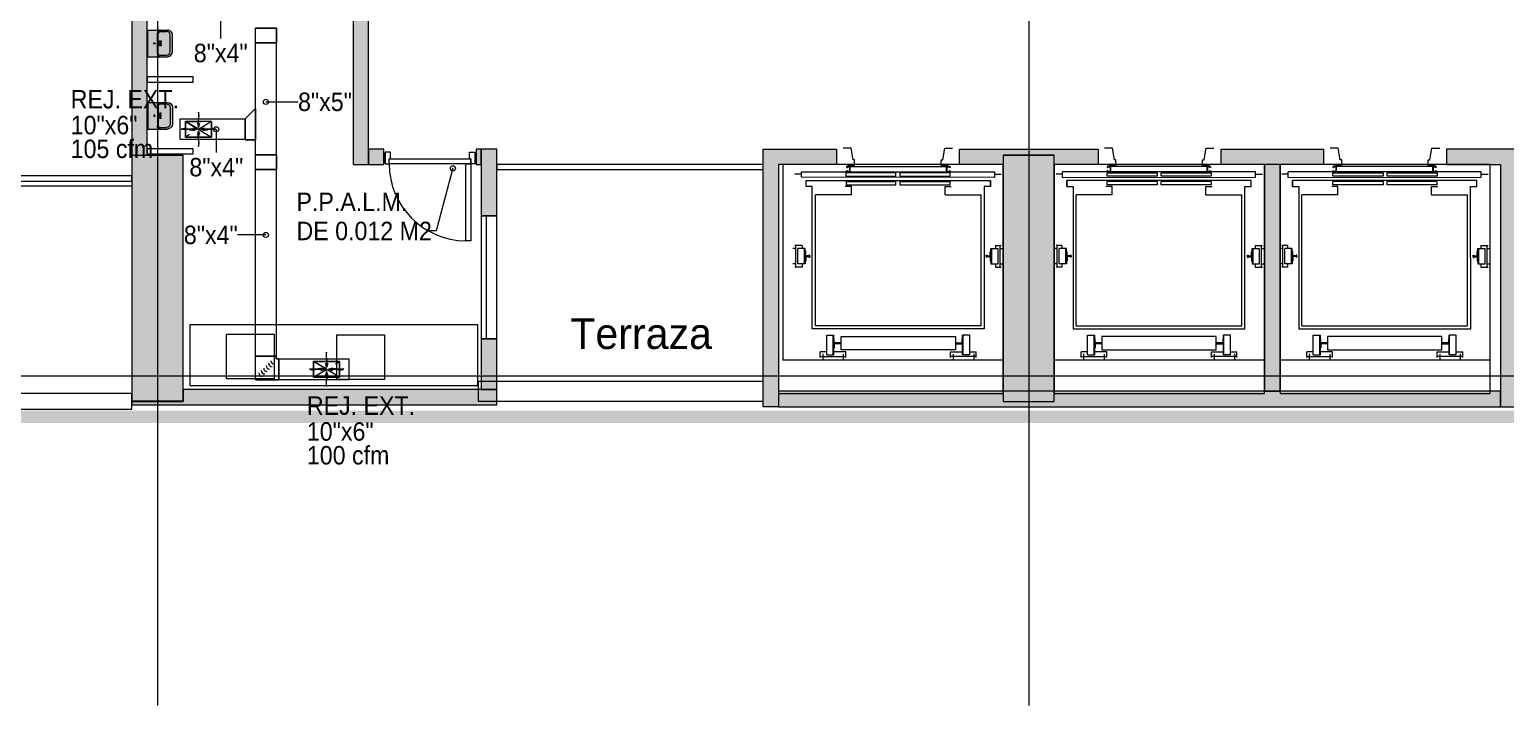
# Model space of a CAD drawing. Header units: metres. Extents: x 32 to 132, y -29 to 44.
# Drawn here: x 54.25 to 68.65, y -23.16 to -16.57 of the extents above; entities that cross this region are included whole.
import ezdxf
from ezdxf.enums import TextEntityAlignment as Align

# ---------------------------------------------------------------- set-up
doc = ezdxf.new("R2010")
doc.units = ezdxf.units.M
doc.header["$LTSCALE"] = 100
doc.linetypes.add('Hidden 1_5', pattern=[0.0022, 0.0015, -0.0007])
for name, color, linetype, lineweight in [('A-DETL-GENF', 7, 'Continuous', 9), ('A-GENM', 7, 'Continuous', 18), ('A-WALL', 8, 'Continuous', 9), ('Arqui', 8, 'Continuous', 0), ('G-ANNO-TEXT', 7, 'Continuous', 9), ('M-HVAC-CDFF-IDEN', 7, 'Continuous', 9), ('M-HVAC-DUCT', 7, 'Continuous', 18), ('M-HVAC-DUCT-ANNO', 7, 'Hidden 1_5', 18), ('M-HVAC-DUCT-IDEN', 7, 'Continuous', 9)]:
    doc.layers.add(name, color=color, linetype=linetype, lineweight=lineweight)
doc.layers.add('M-HVAC-CDFF', color=8, linetype='Continuous', lineweight=18, true_color=0x414141)
doc.styles.add('ROMAN', font='ROMANS', dxfattribs={"width": 1.2})
doc.styles.add('SansSerif_2', font='SANSS__.TTF', dxfattribs={"width": 0.9, "height": 0.18})

# ---------------------------------------------------------------- blocks, each defined once
blk = doc.blocks.new('MARCOE-102')
at = {"layer": 'Arqui'}
for p, q in [((0, 0), (0, -2.5)), ((0, 0), (1.75, 0)), ((1.75, 0), (1.75, -0.45)), ((0, -2.5), (1.75, -2.5)), ((0.175, -0.175), (1.575, -0.175)), ((0.175, -0.175), (0.175, -2.325)), ((0.175, -2.325), (1.575, -2.325)), ((1.375, -0.45), (1.375, -0.275)), ((1.375, -0.275), (1.575, -0.275)), ((1.75, -0.45), (1.375, -0.45)), ((1.375, -2.05), (1.375, -2.225)), ((1.75, -2.05), (1.375, -2.05)), ((1.375, -2.225), (1.575, -2.225)), ((1.575, -0.275), (1.575, -0.175)), ((1.575, -2.325), (1.575, -2.225)), ((1.75, -2.5), (1.75, -2.05))]:
    blk.add_line(p, q, dxfattribs=at)
blk.add_lwpolyline([(0, 0), (0, -2.5), (1.75, -2.5), (1.75, -2.05), (1.375, -2.05), (1.375, -2.225), (1.575, -2.225), (1.575, -2.325), (0.175, -2.325), (0.175, -0.175), (1.575, -0.175), (1.575, -0.275), (1.375, -0.275), (1.375, -0.45), (1.75, -0.45), (1.75, 0), (0, 0)], dxfattribs=at)
blk = doc.blocks.new('ASCENSOR')
at = {"layer": 'Arqui'}
for p, q in [((-1.63, -1.015), (-1.63, 0.869)), ((-1.575, 0.869), (-1.63, 0.869)), ((-1.605, 0.869), (-1.605, 0.932)), ((-1.575, 0.869), (-1.575, -1.015)), ((-0.91, 0.876), (-0.91, 0.932)), ((-0.7, 0.921), (-0.91, 0.921)), ((-0.91, 0.876), (-0.88, 0.876)), ((-0.88, 0.922), (-0.88, 0.95)), ((-0.73, 0.902), (-0.88, 0.902)), ((-0.88, 0.83), (-0.88, 0.902)), ((-0.73, 0.922), (-0.73, 0.95)), ((-0.73, 0.836), (-0.73, 0.902)), ((-0.73, 0.876), (-0.7, 0.876)), ((-0.7, 0.876), (-0.7, 0.932)), ((-1.485, 0.826), (-1.545, 0.826)), ((-1.545, 0.826), (-1.485, 0.826)), ((-1.545, -0.971), (-1.545, 0.826)), ((-1.485, 0.826), (-1.485, 0.766)), ((-1.485, 0.766), (-0.096, 0.766)), ((-1.405, 0.385), (-1.405, 0.735)), ((-0.126, 0.735), (-1.405, 0.735)), ((-0.73, 0.836), (-0.88, 0.836)), ((-0.88, 0.836), (-0.73, 0.836)), ((-0.85, 0.83), (-0.88, 0.83)), ((-0.85, 0.83), (-0.88, 0.83)), ((-0.85, 0.83), (-0.805, 0.83)), ((-0.85, 0.83), (-0.805, 0.83)), ((-0.85, 0.83), (-0.805, 0.83)), ((-0.85, 0.83), (-0.805, 0.83)), ((-0.85, 0.823), (-0.85, 0.83)), ((-0.85, 0.823), (-0.85, 0.83)), ((-0.809, 0.823), (-0.85, 0.823)), ((-0.809, 0.823), (-0.85, 0.823)), ((-0.816, 0.785), (-0.816, 0.792)), ((-0.816, 0.792), (-0.802, 0.792)), ((-0.809, 0.785), (-0.816, 0.785)), ((-0.809, 0.785), (-0.809, 0.823)), ((-0.802, 0.785), (-0.809, 0.785)), ((-0.76, 0.83), (-0.805, 0.83)), ((-0.76, 0.83), (-0.805, 0.83)), ((-0.76, 0.83), (-0.805, 0.83)), ((-0.76, 0.83), (-0.805, 0.83)), ((-0.802, 0.823), (-0.76, 0.823)), ((-0.802, 0.823), (-0.76, 0.823)), ((-0.802, 0.785), (-0.802, 0.823)), ((-0.795, 0.792), (-0.802, 0.792)), ((-0.802, 0.785), (-0.795, 0.785)), ((-0.795, 0.785), (-0.795, 0.792)), ((-0.76, 0.823), (-0.76, 0.83)), ((-0.76, 0.823), (-0.76, 0.83)), ((-0.76, 0.83), (-0.73, 0.83)), ((-0.76, 0.83), (-0.73, 0.83)), ((-0.73, 0.83), (-0.73, 0.836)), ((-0.126, 0.735), (-0.126, -0.88)), ((-0.096, 0.766), (-0.096, -0.911)), ((-0.036, 0.625), (-0.036, 0.555)), ((0.155, 0.625), (-0.036, 0.625)), ((0.184, 0.688), (0.128, 0.688)), ((0.128, 0.625), (0.128, 0.688)), ((0.147, 0.664), (0.21, 0.664)), ((0.155, 0.625), (0.155, 0.555)), ((0.173, 0.689), (0.173, 0.438)), ((-1.68, 0.434), (-1.671, 0.434)), ((-1.68, 0.434), (-1.671, 0.434)), ((-1.68, 0.399), (-1.68, 0.434)), ((-1.68, 0.399), (-1.68, 0.434)), ((-1.671, 0.434), (-1.671, 0.426)), ((-1.671, 0.434), (-1.671, 0.426)), ((-1.639, 0.434), (-1.639, 0.426)), ((-1.63, 0.434), (-1.639, 0.434)), ((-1.639, 0.434), (-1.63, 0.434)), ((-1.639, 0.426), (-1.639, 0.434)), ((-1.63, 0.399), (-1.63, 0.434)), ((-1.63, 0.434), (-1.63, 0.399)), ((-1.587, 0.433), (-1.618, 0.433)), ((-1.618, 0.433), (-1.618, -0.056)), ((-1.587, -0.056), (-1.587, 0.433)), ((-1.503, 0.434), (-1.534, 0.434)), ((-1.534, -0.056), (-1.534, 0.434)), ((-1.503, -0.056), (-1.503, 0.434)), ((-1.485, 0.385), (-1.485, 0.445)), ((0.155, 0.561), (-0.036, 0.561)), ((0.155, 0.555), (-0.036, 0.555)), ((-0.021, 0.485), (0.109, 0.485)), ((-0.021, -0.63), (-0.021, 0.485)), ((-0.001, 0.552), (-0.001, 0.555)), ((-0.001, 0.555), (0.041, 0.555)), ((0.038, 0.552), (-0.001, 0.552)), ((0.038, 0.491), (0.038, 0.552)), ((0.041, 0.555), (0.041, 0.491)), ((0.089, 0.555), (0.041, 0.555)), ((0.047, 0.555), (0.047, 0.491)), ((0.05, 0.491), (0.05, 0.552)), ((0.05, 0.552), (0.089, 0.552)), ((0.089, 0.552), (0.089, 0.555)), ((0.089, 0.552), (0.089, 0.555)), ((0.109, 0.485), (0.109, -0.63)), ((0.128, 0.438), (0.128, 0.555)), ((0.184, 0.438), (0.128, 0.438)), ((0.149, 0.463), (0.209, 0.463)), ((-1.63, 0.399), (-1.68, 0.399)), ((-1.63, 0.399), (-1.68, 0.399)), ((-1.676, 0.43), (-1.674, 0.43)), ((-1.674, 0.43), (-1.676, 0.43)), ((-1.676, 0.402), (-1.676, 0.43)), ((-1.676, 0.43), (-1.676, 0.402)), ((-1.633, 0.402), (-1.676, 0.402)), ((-1.676, 0.402), (-1.633, 0.402)), ((-1.674, 0.426), (-1.674, 0.43)), ((-1.674, 0.426), (-1.674, 0.43)), ((-1.671, 0.426), (-1.674, 0.426)), ((-1.671, 0.426), (-1.674, 0.426)), ((-1.639, 0.426), (-1.635, 0.426)), ((-1.635, 0.426), (-1.639, 0.426)), ((-1.635, 0.43), (-1.633, 0.43)), ((-1.635, 0.426), (-1.635, 0.43)), ((-1.635, 0.43), (-1.635, 0.426)), ((-1.633, 0.43), (-1.635, 0.43)), ((-1.633, 0.402), (-1.633, 0.43)), ((-1.633, 0.402), (-1.633, 0.43)), ((-1.405, 0.385), (-1.485, 0.385)), ((-1.618, -0.056), (-1.587, -0.056)), ((-1.587, -0.095), (-1.618, -0.095)), ((-1.618, -0.095), (-1.618, -0.583)), ((-1.587, -0.583), (-1.587, -0.095)), ((-1.534, -0.056), (-1.503, -0.056)), ((-1.503, -0.095), (-1.534, -0.095)), ((-1.534, -0.58), (-1.534, -0.095)), ((-1.503, -0.58), (-1.503, -0.095)), ((-1.747, -0.512), (-1.859, -0.533)), ((-1.859, -0.533), (-1.859, -0.609)), ((-1.69, -0.498), (-1.747, -0.498)), ((-1.747, -0.498), (-1.747, -0.512)), ((-1.69, -0.564), (-1.69, -0.498)), ((-1.68, -0.564), (-1.69, -0.564)), ((-1.405, -0.53), (-1.485, -0.53)), ((-1.485, -0.53), (-1.485, -0.59)), ((-1.405, -0.53), (-1.405, -0.88)), ((-1.618, -0.583), (-1.587, -0.583)), ((-1.534, -0.58), (-1.503, -0.58)), ((0.155, -0.7), (-0.036, -0.7)), ((-0.036, -0.77), (-0.036, -0.7)), ((0.155, -0.706), (-0.036, -0.706)), ((0.109, -0.63), (-0.021, -0.63)), ((-0.001, -0.697), (-0.001, -0.7)), ((0.038, -0.697), (-0.001, -0.697)), ((-0.001, -0.7), (0.041, -0.7)), ((0.038, -0.636), (0.038, -0.697)), ((0.041, -0.7), (0.041, -0.636)), ((0.047, -0.7), (0.047, -0.636)), ((0.089, -0.7), (0.047, -0.7)), ((0.05, -0.636), (0.05, -0.697)), ((0.05, -0.697), (0.089, -0.697)), ((0.089, -0.697), (0.089, -0.7)), ((0.184, -0.583), (0.128, -0.583)), ((0.128, -0.583), (0.128, -0.7)), ((0.149, -0.609), (0.209, -0.609)), ((0.155, -0.77), (0.155, -0.7)), ((0.173, -0.834), (0.173, -0.583)), ((0.155, -0.77), (-0.036, -0.77)), ((0.128, -0.77), (0.128, -0.833)), ((0.184, -0.833), (0.128, -0.833)), ((0.147, -0.809), (0.21, -0.809)), ((-1.485, -0.971), (-1.545, -0.971)), ((-0.096, -0.911), (-1.485, -0.911)), ((-1.485, -0.911), (-1.485, -0.971)), ((-0.126, -0.88), (-1.405, -0.88)), ((-0.85, -0.981), (-0.88, -0.981)), ((-0.85, -0.981), (-0.88, -0.981)), ((-0.88, -0.981), (-0.88, -1.052)), ((-0.73, -0.987), (-0.88, -0.987)), ((-0.88, -0.987), (-0.73, -0.987)), ((-0.808, -0.974), (-0.85, -0.974)), ((-0.808, -0.974), (-0.85, -0.974)), ((-0.85, -0.974), (-0.85, -0.981)), ((-0.85, -0.974), (-0.85, -0.981)), ((-0.85, -0.981), (-0.805, -0.981)), ((-0.85, -0.981), (-0.805, -0.981)), ((-0.85, -0.981), (-0.805, -0.981)), ((-0.85, -0.981), (-0.805, -0.981)), ((-0.808, -0.936), (-0.815, -0.936)), ((-0.815, -0.936), (-0.815, -0.943)), ((-0.815, -0.943), (-0.801, -0.943)), ((-0.808, -0.936), (-0.808, -0.974)), ((-0.801, -0.936), (-0.808, -0.936)), ((-0.76, -0.981), (-0.805, -0.981)), ((-0.76, -0.981), (-0.805, -0.981)), ((-0.76, -0.981), (-0.805, -0.981)), ((-0.76, -0.981), (-0.805, -0.981)), ((-0.801, -0.936), (-0.801, -0.974)), ((-0.801, -0.936), (-0.794, -0.936)), ((-0.794, -0.943), (-0.801, -0.943)), ((-0.801, -0.974), (-0.76, -0.974)), ((-0.801, -0.974), (-0.76, -0.974)), ((-0.794, -0.936), (-0.794, -0.943)), ((-0.76, -0.974), (-0.76, -0.981)), ((-0.76, -0.974), (-0.76, -0.981)), ((-0.76, -0.981), (-0.73, -0.981)), ((-0.76, -0.981), (-0.73, -0.981)), ((-0.73, -0.981), (-0.73, -0.987)), ((-0.73, -0.987), (-0.73, -1.052)), ((-1.575, -1.015), (-1.63, -1.015)), ((-1.605, -1.015), (-1.605, -1.083)), ((-0.91, -1.011), (-0.88, -1.011)), ((-0.91, -1.011), (-0.91, -1.083)), ((-0.7, -1.072), (-0.91, -1.072)), ((-0.73, -1.052), (-0.88, -1.052)), ((-0.88, -1.073), (-0.88, -1.1)), ((-0.73, -1.011), (-0.7, -1.011)), ((-0.73, -1.073), (-0.73, -1.1)), ((-0.7, -1.011), (-0.7, -1.083))]:
    blk.add_line(p, q, dxfattribs=at)
blk.add_lwpolyline([(-1.68, -0.564), (-1.68, 0.413), (-1.69, 0.413), (-1.69, 0.347), (-1.747, 0.347), (-1.747, 0.361), (-1.859, 0.382), (-1.859, 0.458)], dxfattribs=at)
for centre, radius, start, end in [((0.044, 0.491), 0.006, 180, 270), ((0.044, 0.491), 0.003, 180, 270), ((0.044, 0.491), 0.006, 270, 0), ((0.044, 0.491), 0.003, 270, 0), ((0.044, -0.636), 0.006, 90, 180), ((0.044, -0.636), 0.003, 90, 180), ((0.044, -0.636), 0.006, 0, 90), ((0.044, -0.636), 0.003, 0, 90)]:
    blk.add_arc(centre, radius, start, end, dxfattribs=at)
for points in [[(-0.795, 0.792), (-0.795, 0.785), (-0.816, 0.785), (-0.816, 0.792)], [(-0.816, 0.785), (-0.816, 0.792), (-0.795, 0.785), (-0.816, 0.785)], [(-0.795, 0.785), (-0.816, 0.785), (-0.795, 0.792), (-0.816, 0.792)], [(-0.794, -0.943), (-0.794, -0.936), (-0.815, -0.936), (-0.815, -0.943)], [(-0.815, -0.936), (-0.815, -0.943), (-0.794, -0.936), (-0.815, -0.936)], [(-0.794, -0.936), (-0.815, -0.936), (-0.794, -0.943), (-0.815, -0.943)]]:
    blk.add_solid(points, dxfattribs=at)
at = {"layer": 'Arqui', "xscale": 0.01999999999998181, "yscale": 0.01999999999998181, "zscale": 0.01999999999998181, "rotation": 270}
blk.add_blockref('MARCOE-102', (-1.63, -0.541), dxfattribs=at)
blk = doc.blocks.new('Est etapa 3 torre')
at = {"layer": 'Arqui'}
h = blk.add_hatch(color=256, dxfattribs=at)
h.paths.add_polyline_path([(1123.55, -5959.124), (1123.05, -5959.124), (1123.05, -5957.624), (1123.55, -5957.624)])
h.paths.add_polyline_path([(1116.05, -5959.124), (1115.55, -5959.124), (1115.55, -5957.624), (1116.05, -5957.624)])
h.paths.add_polyline_path([(1139.548, -5959.124), (1139.048, -5959.124), (1139.048, -5957.624), (1139.548, -5957.624)])
h.paths.add_polyline_path([(1132.05, -5959.124), (1131.55, -5959.124), (1131.55, -5957.624), (1132.05, -5957.624)])
h.paths.add_polyline_path([(1140.048, -5967.649), (1140.048, -5968.149), (1138.548, -5968.149), (1138.548, -5967.649)])
h.paths.add_polyline_path([(1124.05, -5967.649), (1124.05, -5968.149), (1122.55, -5968.149), (1122.55, -5967.649)])
h.paths.add_polyline_path([(1131.05, -5967.649), (1131.05, -5968.149), (1132.55, -5968.149), (1132.55, -5967.649)])
h.paths.add_polyline_path([(1115.05, -5967.649), (1115.05, -5968.149), (1116.55, -5968.149), (1116.55, -5967.649)])
h.paths.add_polyline_path([(1140.048, -5975.649), (1140.048, -5976.149), (1138.548, -5976.149), (1138.548, -5975.649)])
h.paths.add_polyline_path([(1124.05, -5975.649), (1124.05, -5976.149), (1122.55, -5976.149), (1122.55, -5975.649)])
h.paths.add_polyline_path([(1131.05, -5975.649), (1131.05, -5976.149), (1132.55, -5976.149), (1132.55, -5975.649)])
h.paths.add_polyline_path([(1115.05, -5975.649), (1115.05, -5976.149), (1116.55, -5976.149), (1116.55, -5975.649)])
h.paths.add_polyline_path([(1140.048, -5985.749), (1140.048, -5986.249), (1138.548, -5986.249), (1138.548, -5985.749)])
h.paths.add_polyline_path([(1124.05, -5985.749), (1124.05, -5986.249), (1122.55, -5986.249), (1122.55, -5985.749)])
h.paths.add_polyline_path([(1131.05, -5985.749), (1131.05, -5986.249), (1132.55, -5986.249), (1132.55, -5985.749)])
h.paths.add_polyline_path([(1115.05, -5985.749), (1115.05, -5986.249), (1116.55, -5986.249), (1116.55, -5985.749)])
h.paths.add_polyline_path([(1140.048, -5993.749), (1140.048, -5994.249), (1138.548, -5994.249), (1138.548, -5993.749)])
h.paths.add_polyline_path([(1124.05, -5993.749), (1124.05, -5994.249), (1122.55, -5994.249), (1122.55, -5993.749)])
h.paths.add_polyline_path([(1131.05, -5993.749), (1131.05, -5994.249), (1132.55, -5994.249), (1132.55, -5993.749)])
h.paths.add_polyline_path([(1115.05, -5993.749), (1115.05, -5994.249), (1116.55, -5994.249), (1116.55, -5993.749)])
h.paths.add_polyline_path([(1132.05, -6003.426), (1131.55, -6003.426), (1131.55, -6004.922), (1132.05, -6004.922)])
h.paths.add_polyline_path([(1138.153, -6003.424), (1139.653, -6003.424), (1139.653, -6003.924), (1138.153, -6003.924)])
h.paths.add_polyline_path([(1116.05, -6004.924), (1116.05, -6003.424), (1115.55, -6003.424), (1115.55, -6004.924)])
h.paths.add_polyline_path([(1123.55, -6004.924), (1123.55, -6003.424), (1123.05, -6003.424), (1123.05, -6004.924)])
h.paths.add_polyline_path([(1139.048, -6011.949), (1139.048, -6009.549), (1139.548, -6009.549), (1139.548, -6011.949)])
h.paths.add_polyline_path([(1131.55, -6009.549), (1131.55, -6011.949), (1132.05, -6011.949), (1132.05, -6009.549)])
h.paths.add_polyline_path([(1123.05, -6009.549), (1123.05, -6011.949), (1123.55, -6011.949), (1123.55, -6009.549)])
h.paths.add_polyline_path([(1116.05, -6009.549), (1116.05, -6011.949), (1115.55, -6011.949), (1115.55, -6009.549)])
for p, q in [((1123.3, -5955.354), (1123.3, -6014.914)), ((1131.8, -5955.354), (1131.8, -6014.914)), ((1113.531, -6011.699), (1145.333, -6011.699))]:
    blk.add_line(p, q, dxfattribs=at)
for points in [[(1123.05, -6009.549), (1123.05, -6011.949), (1123.55, -6011.949), (1123.55, -6009.549)], [(1131.55, -6009.549), (1131.55, -6011.949), (1132.05, -6011.949), (1132.05, -6009.549)]]:
    blk.add_lwpolyline(points, close=True, dxfattribs=at)
blk = doc.blocks.new('P8P1P161')
at = {"layer": 'Arqui'}
h = blk.add_hatch(color=256, dxfattribs=at)
h.dxf.hatch_style = 1
h.paths.add_polyline_path([(-0.13, 0), (0.13, 0), (0.13, -0.08), (-0.13, -0.08)])
h.paths.add_polyline_path([(-0.006, -0.064, 1), (0.006, -0.064, 1)], flags=16)
h.paths.add_polyline_path([(-0.13, -0.08), (0.13, -0.08), (0.13, -0.123, 0.414214), (0.1, -0.093), (-0.1, -0.093, 0.414214), (-0.13, -0.123)])
h.paths.add_polyline_path([(-0.1, -0.093), (0.1, -0.093, -0.414214), (0.13, -0.123), (0.13, -0.19, -0.414214), (0.08, -0.24), (-0.08, -0.24, -0.414214), (-0.13, -0.19), (-0.13, -0.123, -0.414214)])
h.paths.add_polyline_path([(-0.1, -0.101, 0.414214), (-0.115, -0.116), (-0.115, -0.183, 0.414214), (-0.08, -0.218), (0.08, -0.218, 0.414214), (0.115, -0.183), (0.115, -0.116, 0.414214), (0.1, -0.101)], flags=16)
h.paths.add_polyline_path([(-0.024, -0.114), (-0.024, -0.13), (-0.016, -0.13), (-0.016, -0.114)], flags=0)
h.paths.add_polyline_path([(-0.004, -0.114), (-0.004, -0.13), (0.004, -0.13), (0.004, -0.114)], flags=0)
h.paths.add_polyline_path([(0.016, -0.114), (0.016, -0.13), (0.024, -0.13), (0.024, -0.114)], flags=0)
h.paths.add_polyline_path([(-0.115, -0.116, -0.414214), (-0.1, -0.101), (0.1, -0.101, -0.414214), (0.115, -0.116), (0.115, -0.183, -0.414214), (0.08, -0.218), (-0.08, -0.218, -0.414214), (-0.115, -0.183)], flags=0)
h = blk.add_hatch(color=256, dxfattribs=at)
h.dxf.hatch_style = 1
h.paths.add_polyline_path([(-0.115, -0.116), (-0.115, -0.183, 0.414214), (-0.08, -0.218), (0.08, -0.218, 0.414214), (0.115, -0.183), (0.115, -0.116, 0.414214), (0.1, -0.101), (-0.1, -0.101, 0.414214)])
h.paths.add_polyline_path([(0.024, -0.13), (0.016, -0.13), (0.016, -0.114), (0.024, -0.114)], flags=16)
h.paths.add_polyline_path([(0.004, -0.13), (-0.004, -0.13), (-0.004, -0.114), (0.004, -0.114)], flags=16)
h.paths.add_polyline_path([(-0.016, -0.13), (-0.024, -0.13), (-0.024, -0.114), (-0.016, -0.114)], flags=16)
for p, q in [((-0.13, 0), (0.13, 0)), ((-0.13, 0), (-0.13, -0.123)), ((0.13, 0), (0.13, -0.123)), ((-0.13, -0.123), (-0.13, -0.19)), ((-0.115, -0.116), (-0.115, -0.183)), ((-0.1, -0.093), (0.1, -0.093)), ((-0.1, -0.101), (0.1, -0.101)), ((-0.024, -0.13), (-0.024, -0.114)), ((-0.024, -0.114), (-0.016, -0.114)), ((-0.016, -0.13), (-0.024, -0.13)), ((-0.016, -0.114), (-0.016, -0.13)), ((-0.004, -0.114), (0.004, -0.114)), ((-0.004, -0.13), (-0.004, -0.114)), ((0.004, -0.13), (-0.004, -0.13)), ((0.004, -0.114), (0.004, -0.13)), ((0.016, -0.13), (0.016, -0.114)), ((0.016, -0.114), (0.024, -0.114)), ((0.024, -0.13), (0.016, -0.13)), ((0.024, -0.114), (0.024, -0.13)), ((0.115, -0.116), (0.115, -0.183)), ((0.13, -0.123), (0.13, -0.19)), ((-0.08, -0.218), (0.08, -0.218)), ((-0.08, -0.24), (0.08, -0.24))]:
    blk.add_line(p, q, dxfattribs=at)
blk.add_circle((0, -0.064), 0.00632, dxfattribs=at)
for centre, radius, start, end in [((-0.1, -0.123), 0.03, 90, 180), ((-0.1, -0.116), 0.0149, 90, 180), ((0.1, -0.123), 0.03, 0, 90), ((0.1, -0.116), 0.0149, 0, 90), ((-0.08, -0.19), 0.05, 180, 270), ((-0.08, -0.183), 0.0349, 180, 270), ((0.08, -0.183), 0.0349, 270, 0), ((0.08, -0.19), 0.05, 270, 0)]:
    blk.add_arc(centre, radius, start, end, dxfattribs=at)
at = {"layer": 'Arqui', "style": 'ROMAN', "width": 1.2}
for tag, flags, p in [('CODIN', 3, (0.018, -0.647)), ('CODIN0', 1, (-0.032, -0.975))]:
    blk.add_attdef(tag, text='', height=0.21, dxfattribs=dict(at, flags=flags)).set_placement(p, align=Align.MIDDLE)
blk = doc.blocks.new('A$C648cc0e8')
at = {"layer": 'Arqui', "ltscale": 0.03}
h = blk.add_hatch(color=256, dxfattribs=at)
h.dxf.hatch_style = 1
h.paths.add_polyline_path([(24.021, 17.3), (24.021, 17.15), (24.369, 17.15), (24.369, 17.3)])
h.paths.add_polyline_path([(24.369, 17.3), (24.519, 17.3), (24.519, 15.951), (24.369, 15.951)])
h.paths.add_polyline_path([(27.081, 15.8), (27.081, 15.95), (24.021, 15.951), (24.021, 15.801)])
h.paths.add_polyline_path([(23.671, 11.177), (23.671, 15.801), (23.521, 15.801), (23.521, 11.542), (23.521, 11.177)])
h.paths.add_polyline_path([(27.081, 12.626), (26.931, 12.626), (26.931, 15.8), (27.081, 15.8)])
h.paths.add_polyline_path([(25.68, 12.776), (25.681, 11.086), (25.831, 11.086), (25.831, 12.776)])
h.paths.add_polyline_path([(25.831, 11.086), (25.981, 11.087), (25.981, 11.237), (25.831, 11.236)])
h.paths.add_polyline_path([(27.081, 11.237), (26.931, 11.237), (26.931, 10.587), (27.081, 10.587)])
h.paths.add_polyline_path([(26.881, 11.086), (26.931, 11.087), (26.931, 11.237), (26.881, 11.236)])
h.paths.add_polyline_path([(26.931, 9.387), (26.931, 8.892), (27.081, 8.892), (27.081, 9.387)])
h.paths.add_polyline_path([(23.521, 8.742), (27.081, 8.742), (27.081, 8.892), (24.021, 8.892), (24.021, 8.777), (23.521, 8.777)])
h.paths.add_polyline_path([(30.397, 11.237), (30.397, 11.087), (29.83, 11.087), (29.83, 8.722), (29.68, 8.722), (29.68, 11.237)])
h.paths.add_polyline_path([(32.949, 11.237), (32.949, 11.087), (32.521, 11.087), (32.521, 11.177), (32.021, 11.177), (32.021, 11.087), (31.597, 11.087), (31.597, 11.237)])
h.paths.add_polyline_path([(29.83, 8.722), (36.873, 8.722), (36.873, 8.875), (29.83, 8.875)])
h.paths.add_polyline_path([(35.148, 11.237), (35.148, 11.087), (34.149, 11.087), (34.149, 11.237)])
h.paths.add_polyline_path([(34.573, 8.875), (34.723, 8.875), (34.723, 11.087), (34.573, 11.087), (34.573, 11.089), (34.573, 8.875), (34.573, 8.875)])
h.paths.add_polyline_path([(36.348, 11.237), (36.348, 11.087), (36.873, 11.087), (36.873, 8.722), (37.023, 8.722), (37.023, 11.237)])
h.paths.add_polyline_path([(40.019, 8.877), (43.82, 8.877), (43.82, 8.727), (39.469, 8.726), (39.469, 11.176), (39.519, 11.176), (39.519, 8.776), (40.019, 8.776)])
h.paths.add_polyline_path([(43.254, 10.38), (43.254, 8.877), (43.104, 8.877), (43.104, 10.38)], flags=17)
h.paths.add_polyline_path([(43.254, 10.38), (43.67, 10.38), (43.67, 10.23), (43.254, 10.23)], flags=17)
h.paths.add_polyline_path([(43.82, 10.38), (43.82, 8.877), (43.67, 8.877), (43.67, 10.38)])
h.paths.add_polyline_path([(39.632, 11.175), (39.632, 14.788), (39.469, 14.788), (39.469, 11.176)])
h.paths.add_polyline_path([(40.675, 12.696), (43.67, 12.696), (43.67, 12.546), (40.675, 12.546)])
h.paths.add_polyline_path([(41.127, 13.635), (41.127, 12.696), (41.277, 12.696), (41.277, 13.635)])
h.paths.add_polyline_path([(39.769, 12.696), (39.632, 12.696), (39.632, 12.546), (39.769, 12.546)])
h.paths.add_polyline_path([(43.82, 14.788), (43.82, 13.584), (43.67, 13.584), (43.67, 14.788)])
h.paths.add_polyline_path([(41.121, 14.788), (43.67, 14.788), (43.67, 14.638), (41.121, 14.638)])
h.paths.add_polyline_path([(41.127, 18.557), (41.127, 16.996), (41.277, 16.996), (41.277, 18.557)])
h.paths.add_polyline_path([(42.892, 18.553), (41.127, 18.557), (41.127, 18.707), (42.893, 18.703)])
h.paths.add_polyline_path([(38.624, 17.302), (34.972, 17.302), (34.972, 17.152), (38.624, 17.152)])
h.paths.add_polyline_path([(36.923, 14.788), (36.773, 14.788), (36.773, 16.113), (36.923, 16.113)])
h.paths.add_polyline_path([(36.773, 15.8), (36.773, 15.95), (36.139, 15.95), (36.139, 15.8)])
h.paths.add_polyline_path([(29.68, 14.788), (36.923, 14.788), (36.923, 14.638), (29.68, 14.638)])
h.paths.add_polyline_path([(35.273, 14.788), (35.123, 14.788), (35.123, 15.8), (35.273, 15.8)])
h.paths.add_polyline_path([(34.685, 15.8), (34.685, 15.95), (35.339, 15.95), (35.339, 15.8)])
h.paths.add_polyline_path([(33.321, 15.8), (33.321, 15.95), (33.885, 15.95), (33.885, 15.8)])
h.paths.add_polyline_path([(33.624, 14.788), (33.474, 14.788), (33.474, 15.8), (33.624, 15.8)])
h.paths.add_polyline_path([(29.68, 15.8), (29.68, 15.95), (32.021, 15.95), (32.021, 15.8)])
h.paths.add_polyline_path([(29.68, 14.788), (29.68, 15.8), (29.83, 15.8), (29.83, 14.788)])
h.paths.add_polyline_path([(34.972, 17.302), (34.972, 20.001), (35.122, 20.001), (35.122, 17.302)])
h.paths.add_polyline_path([(43.02, 20.151), (34.972, 20.151), (34.972, 20.001), (43.02, 20.001)])
at = {"layer": 'Arqui'}
for p, q in [((29.871, 11.087), (29.871, 9.177)), ((32.021, 9.177), (29.871, 9.177)), ((34.573, 9.177), (32.521, 9.177)), ((36.773, 9.177), (34.723, 9.177))]:
    blk.add_line(p, q, dxfattribs=at)
at = {"layer": 'Arqui', "ltscale": 5, "const_width": 0.12}
blk.add_lwpolyline([(12.228, 63.102), (43.82, 63.102), (43.82, 8.627), (12.228, 8.627)], close=True, dxfattribs=at)
at = {"layer": 'Arqui'}
for points in [[(23.671, 11.177), (23.671, 15.801), (23.521, 15.801), (23.521, 11.542), (23.521, 11.542), (23.521, 11.542), (23.521, 11.177), (23.521, 11.177)], [(25.68, 12.776), (25.681, 11.086), (25.831, 11.086), (25.831, 12.776)], [(24.121, 11.891), (24.121, 11.941), (23.671, 11.941), (23.671, 11.891)], [(24.121, 11.191), (24.121, 11.241), (23.671, 11.241), (23.671, 11.191)], [(25.831, 11.086), (25.981, 11.087), (25.981, 11.237), (25.831, 11.236)], [(26.881, 11.086), (26.931, 11.087), (26.931, 11.237), (26.881, 11.236)], [(27.081, 11.237), (26.931, 11.237), (26.931, 10.587), (27.081, 10.587)], [(30.397, 11.237), (30.397, 11.087), (29.83, 11.087), (29.83, 8.722), (29.68, 8.722), (29.68, 11.237)], [(32.949, 11.237), (32.949, 11.087), (32.521, 11.087), (32.521, 11.177), (32.021, 11.177), (32.021, 11.087), (31.597, 11.087), (31.597, 11.237)], [(35.148, 11.237), (35.148, 11.087), (34.149, 11.087), (34.149, 11.237)], [(36.348, 11.237), (36.348, 11.087), (36.873, 11.087), (36.873, 8.722), (37.023, 8.722), (37.023, 11.237)], [(26.83, 11.144), (26.83, 11.093), (26.032, 11.093), (26.032, 11.144)], [(26.779, 11.094), (26.83, 11.094), (26.83, 10.344), (26.779, 10.344)], [(34.573, 8.875), (34.723, 8.875), (34.723, 8.875), (34.723, 11.087), (34.573, 11.087), (34.573, 11.089), (34.573, 11.089), (34.573, 11.089), (34.573, 8.875), (34.573, 8.875)], [(16.521, 10.977), (16.521, 10.926), (23.521, 10.926), (23.521, 10.977)], [(29.68, 11.037), (29.68, 11.087), (27.081, 11.087), (27.081, 11.037)], [(32.021, 8.854), (32.021, 11.087), (29.83, 11.087), (29.83, 8.854)], [(16.521, 10.876), (16.521, 10.926), (23.521, 10.926), (23.521, 10.876)], [(27.081, 10.587), (26.931, 10.587), (26.931, 9.387), (27.081, 9.387)], [(26.981, 10.587), (26.931, 10.587), (26.931, 9.387), (26.981, 9.387)], [(26.895, 8.928), (24.091, 8.928), (24.091, 9.528), (26.895, 9.528)], [(24.911, 9.432), (24.911, 8.995), (24.444, 8.995), (24.444, 9.432)], [(25.987, 9.427), (25.987, 8.99), (25.52, 8.99), (25.52, 9.427)], [(26.931, 9.387), (26.931, 8.892), (27.081, 8.892), (27.081, 9.387)], [(29.68, 8.777), (29.68, 8.969), (26.901, 8.969), (26.901, 8.777)], [(6.226, 8.702), (23.521, 8.702), (23.521, 8.852), (6.226, 8.852)], [(23.521, 8.742), (27.081, 8.742), (27.081, 8.892), (24.021, 8.892), (24.021, 8.777), (23.521, 8.777)], [(29.83, 8.722), (36.873, 8.722), (36.873, 8.875), (29.83, 8.875)]]:
    blk.add_lwpolyline(points, close=True, dxfattribs=at)
for points in [[(25.981, 11.106), (25.993, 11.106), (25.993, 11.193), (25.981, 11.193)], [(26.044, 11.144), (26.044, 11.206), (25.993, 11.206), (25.993, 11.093), (26.032, 11.093), (26.032, 11.144), (26.044, 11.144)], [(26.817, 11.144), (26.817, 11.206), (26.868, 11.206), (26.868, 11.093), (26.83, 11.093), (26.83, 11.144), (26.817, 11.144)], [(26.881, 11.193), (26.868, 11.193), (26.868, 11.106), (26.881, 11.106)]]:
    blk.add_lwpolyline(points, dxfattribs=at)
for points, elevation in [([(34.573, 8.854), (34.573, 11.087), (32.521, 11.087), (32.521, 8.854)], -1316.434), ([(36.773, 8.854), (36.773, 11.087), (34.723, 11.087), (34.723, 8.854)], 1207.545)]:
    blk.add_lwpolyline(points, close=True, dxfattribs=dict(at, elevation=elevation))
blk.add_arc((26.785, 11.097), 0.754, 180.293, 269.555, dxfattribs=at)
blk.add_blockref('Est etapa 3 torre', (-1099.529, 6020.724), dxfattribs=at)
at = {"layer": 'Arqui', "extrusion": (0, 0, -1), "xscale": -1, "zscale": -1, "rotation": 269.9999834825435}
blk.add_blockref('P8P1P161', (-23.678, 12.269), dxfattribs=at)
at = {"layer": 'Arqui', "extrusion": (0, 0, -1), "zscale": -1, "rotation": 270.0000165174564}
blk.add_blockref('P8P1P161', (-23.678, 11.563), dxfattribs=at)
at = {"layer": 'Arqui', "rotation": 269.9943251266501}
blk.add_blockref('ASCENSOR', (31.071, 9.387), dxfattribs=at)
at = {"layer": 'Arqui', "xscale": -1, "rotation": 90.0056748733478}
for p in [(33.47, 9.387), (35.672, 9.387)]:
    blk.add_blockref('ASCENSOR', p, dxfattribs=at)
at = {"layer": 'Arqui'}
blk.add_text('Terraza', height=0.3, rotation=0.0669, dxfattribs=at).set_placement((27.799, 9.287))
blk = doc.blocks.new('REJILLA EXTRACCION - 10_x6_-1710452-NIVEL 05')
at = {"layer": 'A-DETL-GENF', "lineweight": 18, "true_color": 0x00ff00}
for points in [[(0, 0.168), (0, 0.103), (0.005, 0.124), (0.005, 0.146)], [(-0.125, 0.005), (-0.147, 0.005), (-0.168, 0), (-0.103, 0)], [(-0.038, 0), (-0.103, 0), (-0.081, -0.005), (-0.059, -0.005)], [(-0.057, 0.011), (-0.038, 0), (-0.057, -0.011), (-0.018, 0)], [(0.011, 0.057), (0, 0.037), (-0.011, 0.057), (0, 0.018)], [(0, 0.103), (-0.005, 0.081), (-0.005, 0.059), (0, 0.037)], [(0.057, 0.011), (0.018, 0), (0.057, -0.011), (0.038, 0)], [(0.103, 0), (0.038, 0), (0.059, -0.005), (0.081, -0.005)], [(0.147, 0.005), (0.125, 0.005), (0.103, 0), (0.168, 0)], [(0, -0.018), (-0.011, -0.057), (0, -0.037), (0.011, -0.057)], [(0, -0.037), (-0.005, -0.059), (-0.005, -0.081), (0, -0.103)], [(0, -0.103), (0, -0.168), (0.005, -0.146), (0.005, -0.124)]]:
    blk.add_hatch(color=3, dxfattribs=at).paths.add_polyline_path(points)
at = {"layer": 'A-DETL-GENF', "color": 3, "true_color": 0x00ff00}
for p, q in [((0, 0.168), (0, 0.103)), ((-0.018, 0), (-0.057, 0.011)), ((-0.057, 0.011), (-0.038, 0)), ((-0.038, 0), (-0.057, -0.011)), ((-0.057, -0.011), (-0.018, 0)), ((-0.018, 0), (-0.044, 0.008)), ((-0.044, -0.007), (-0.018, 0)), ((0, 0.037), (-0.011, 0.057)), ((-0.011, 0.057), (0, 0.018)), ((-0.007, 0.044), (0, 0.018)), ((0, 0.037), (0, 0.103)), ((0, 0.018), (0.011, 0.057)), ((0.011, 0.057), (0, 0.037)), ((0, 0.018), (0.008, 0.044)), ((0.057, 0.011), (0.018, 0)), ((0.018, 0), (0.044, 0.008)), ((0.044, -0.007), (0.018, 0)), ((0.018, 0), (0.057, -0.011)), ((0.038, 0), (0.057, 0.011)), ((0.057, -0.011), (0.038, 0)), ((-0.168, 0), (-0.103, 0)), ((-0.038, 0), (-0.103, 0)), ((0, -0.018), (-0.011, -0.057)), ((-0.011, -0.057), (0, -0.037)), ((-0.007, -0.044), (0, -0.018)), ((0, -0.018), (0.008, -0.044)), ((0.011, -0.057), (0, -0.018)), ((0, -0.103), (0, -0.037)), ((0, -0.037), (0.011, -0.057)), ((0, -0.103), (0, -0.168)), ((0.103, 0), (0.038, 0)), ((0.103, 0), (0.168, 0))]:
    blk.add_line(p, q, dxfattribs=at)
for centre, start, end in [((-0.09, 0.135), 340.1305, 19.8695), ((-0.136, -0.09), 70.1305, 109.8695), ((0.09, 0.07), 160.1305, 199.8695), ((0.136, -0.09), 70.1305, 109.8695), ((-0.07, 0.09), 250.1305, 289.8695), ((0.09, -0.07), 160.1305, 199.8695), ((-0.09, -0.135), 340.1305, 19.8695), ((0.07, 0.09), 250.1305, 289.8695)]:
    blk.add_arc(centre, 0.096, start, end, dxfattribs=at)
at = {"layer": 'M-HVAC-CDFF', "color": 3, "true_color": 0x00ff00}
for p, q in [((0.127, 0.076), (-0.127, 0.076)), ((-0.127, 0.076), (-0.127, -0.076)), ((-0.127, 0.076), (0.127, -0.076)), ((0.127, -0.076), (0.127, 0.076)), ((-0.127, -0.076), (0.127, -0.076))]:
    blk.add_line(p, q, dxfattribs=at)
blk = doc.blocks.new('M_Rectangular Takeoff - LAMINA-1714170-NIVEL 05')
at = {"layer": 'M-HVAC-DUCT', "color": 3, "true_color": 0x00ff00}
for p, q in [((57.28, -19.808), (57.026, -19.808)), ((57.026, -19.808), (57.026, -19.961)), ((57.28, -19.808), (57.026, -19.808)), ((57.026, -19.808), (57.026, -19.961)), ((57.026, -19.961), (57.026, -19.808)), ((57.026, -19.808), (57.28, -19.808)), ((57.28, -19.961), (57.28, -19.808)), ((57.28, -19.961), (57.28, -19.808)), ((57.28, -19.808), (57.28, -19.961)), ((57.026, -19.961), (57.28, -19.961)), ((57.026, -19.961), (57.28, -19.961)), ((57.28, -19.961), (57.026, -19.961))]:
    blk.add_line(p, q, dxfattribs=at)
blk = doc.blocks.new('REJILLA EXTRACCION - 10_x6_-1975830-NIVEL 05')
at = {"layer": 'A-DETL-GENF', "lineweight": 18, "true_color": 0x00ff00}
for points in [[(0, 0.103), (0.005, 0.124), (0.005, 0.146), (0, 0.168)], [(-0.168, 0), (-0.103, 0), (-0.125, 0.005), (-0.147, 0.005), (-0.156, 0.003)], [(-0.057, -0.011), (-0.018, 0), (-0.057, 0.011), (-0.038, 0)], [(0, 0.018), (0.011, 0.057), (0, 0.037), (-0.011, 0.057)], [(0, 0.037), (0, 0.103), (-0.005, 0.081), (-0.005, 0.059)], [(0.057, -0.011), (0.038, 0), (0.057, 0.011), (0.018, 0)], [(0.103, 0), (0.168, 0), (0.147, 0.005), (0.125, 0.005)], [(-0.081, -0.005), (-0.059, -0.005), (-0.038, 0), (-0.103, 0)], [(-0.011, -0.057), (0, -0.037), (0.011, -0.057), (0, -0.018)], [(0, -0.103), (0, -0.037), (-0.005, -0.059), (-0.005, -0.081)], [(0, -0.168), (0.005, -0.146), (0.005, -0.124), (0, -0.103)], [(0.059, -0.005), (0.081, -0.005), (0.103, 0), (0.038, 0)]]:
    blk.add_hatch(color=3, dxfattribs=at).paths.add_polyline_path(points)
at = {"layer": 'A-DETL-GENF', "color": 3, "true_color": 0x00ff00}
for p, q in [((0, 0.168), (0, 0.103)), ((-0.018, 0), (-0.057, 0.011)), ((-0.057, 0.011), (-0.038, 0)), ((-0.038, 0), (-0.057, -0.011)), ((-0.057, -0.011), (-0.018, 0)), ((-0.018, 0), (-0.044, 0.008)), ((-0.044, -0.007), (-0.018, 0)), ((0, 0.037), (-0.011, 0.057)), ((-0.011, 0.057), (0, 0.018)), ((-0.007, 0.044), (0, 0.018)), ((0, 0.037), (0, 0.103)), ((0, 0.018), (0.011, 0.057)), ((0.011, 0.057), (0, 0.037)), ((0, 0.018), (0.008, 0.044)), ((0.057, 0.011), (0.018, 0)), ((0.018, 0), (0.044, 0.008)), ((0.044, -0.007), (0.018, 0)), ((0.018, 0), (0.057, -0.011)), ((0.038, 0), (0.057, 0.011)), ((0.057, -0.011), (0.038, 0)), ((-0.168, 0), (-0.103, 0)), ((-0.038, 0), (-0.103, 0)), ((0, -0.018), (-0.011, -0.057)), ((-0.011, -0.057), (0, -0.037)), ((-0.007, -0.044), (0, -0.018)), ((0, -0.018), (0.008, -0.044)), ((0.011, -0.057), (0, -0.018)), ((0, -0.103), (0, -0.037)), ((0, -0.037), (0.011, -0.057)), ((0, -0.103), (0, -0.168)), ((0.103, 0), (0.038, 0)), ((0.103, 0), (0.168, 0))]:
    blk.add_line(p, q, dxfattribs=at)
for centre, start, end in [((-0.09, 0.135), 340.1305, 19.8695), ((-0.136, -0.09), 70.1305, 109.8695), ((0.09, 0.07), 160.1305, 199.8695), ((0.136, -0.09), 70.1305, 109.8695), ((-0.07, 0.09), 250.1305, 289.8695), ((0.09, -0.07), 160.1305, 199.8695), ((-0.09, -0.135), 340.1305, 19.8695), ((0.07, 0.09), 250.1305, 289.8695)]:
    blk.add_arc(centre, 0.096, start, end, dxfattribs=at)
at = {"layer": 'M-HVAC-CDFF', "color": 3, "true_color": 0x00ff00}
for p, q in [((0.127, 0.076), (-0.127, 0.076)), ((-0.127, 0.076), (-0.127, -0.076)), ((-0.127, 0.076), (0.127, -0.076)), ((0.127, -0.076), (0.127, 0.076)), ((-0.127, -0.076), (0.127, -0.076))]:
    blk.add_line(p, q, dxfattribs=at)
blk = doc.blocks.new('M_Rectangular Transition - Angle - 10 LAMINA-1976268-NIVEL 05')
at = {"layer": 'M-HVAC-DUCT', "color": 3, "true_color": 0x00ff00}
for p, q in [((0, 0.102), (0, -0.102)), ((0, 0.102), (0.144, 0.102)), ((0, 0.102), (0.144, 0.102)), ((0, -0.102), (0, 0.102)), ((0.144, -0.102), (0.144, 0.102)), ((0.144, 0.102), (0.144, -0.102)), ((0, -0.102), (0.144, -0.102)), ((0.144, -0.102), (0, -0.102))]:
    blk.add_line(p, q, dxfattribs=at)
blk = doc.blocks.new('Rectangular Tap - ZAPATA - ZAPATA FIBRA DE VIDRIO-1976395-NIVEL 05')
at = {"layer": 'M-HVAC-DUCT', "color": 3, "true_color": 0x00ff00}
for p, q in [((56.357, -17.441), (56.459, -17.34)), ((56.357, -17.441), (56.459, -17.34)), ((56.459, -17.34), (56.459, -17.645)), ((56.459, -17.645), (56.459, -17.34)), ((56.357, -17.441), (56.357, -17.645)), ((56.357, -17.645), (56.357, -17.441)), ((56.459, -17.645), (56.357, -17.645)), ((56.357, -17.645), (56.459, -17.645))]:
    blk.add_line(p, q, dxfattribs=at)
blk = doc.blocks.new('M_Rectangular Takeoff - LAMINA-1976854-NIVEL 05')
at = {"layer": 'M-HVAC-DUCT', "color": 3, "true_color": 0x00ff00}
for p, q in [((56.03, -17.467), (55.776, -17.467)), ((55.776, -17.467), (55.776, -17.619)), ((55.776, -17.467), (55.776, -17.619)), ((56.03, -17.467), (55.776, -17.467)), ((55.776, -17.467), (55.776, -17.619)), ((56.03, -17.467), (55.776, -17.467)), ((56.03, -17.619), (56.03, -17.467)), ((56.03, -17.619), (56.03, -17.467)), ((56.03, -17.619), (56.03, -17.467)), ((55.776, -17.619), (56.03, -17.619)), ((55.776, -17.619), (56.03, -17.619)), ((55.776, -17.619), (56.03, -17.619))]:
    blk.add_line(p, q, dxfattribs=at)
blk = doc.blocks.new('M_Rectangular Transition - Angle - 30 LAMINA-2706621-NIVEL 05')
at = {"layer": 'M-HVAC-DUCT', "color": 3, "true_color": 0x00ff00}
for p, q in [((0, 0.102), (0, -0.102)), ((0, 0.102), (0.142, 0.102)), ((0, 0.102), (0.142, 0.102)), ((0, -0.102), (0, 0.102)), ((0.142, -0.102), (0.142, 0.102)), ((0.142, 0.102), (0.142, -0.102)), ((0, -0.102), (0.142, -0.102)), ((0.142, -0.102), (0, -0.102))]:
    blk.add_line(p, q, dxfattribs=at)
blk = doc.blocks.new('Rectangular Elbow - Mitered - Single Thickness Vanes - LAMINA-V34-NIVEL 05')
at = {"layer": 'A-GENM', "color": 3, "true_color": 0x00ff00}
for centre in [(56.597, -19.848), (56.597, -19.848), (56.62, -19.825), (56.62, -19.825), (56.644, -19.801), (56.644, -19.801), (56.525, -19.92), (56.525, -19.92), (56.549, -19.896), (56.549, -19.896), (56.573, -19.872), (56.573, -19.872)]:
    blk.add_arc(centre, 0.0339, 180, 270, dxfattribs=at)
at = {"layer": 'M-HVAC-DUCT', "color": 3, "true_color": 0x00ff00}
for p, q in [((56.662, -19.757), (56.459, -19.757)), ((56.459, -19.757), (56.662, -19.757)), ((56.459, -19.986), (56.459, -19.757)), ((56.459, -19.986), (56.459, -19.757)), ((56.662, -19.757), (56.662, -19.783)), ((56.662, -19.783), (56.662, -19.757)), ((56.662, -19.783), (56.688, -19.783)), ((56.688, -19.783), (56.662, -19.783)), ((56.688, -19.986), (56.688, -19.783)), ((56.688, -19.783), (56.688, -19.986)), ((56.459, -19.986), (56.688, -19.986)), ((56.688, -19.986), (56.459, -19.986))]:
    blk.add_line(p, q, dxfattribs=at)

msp = doc.modelspace()

# ---------------------------------------------------------------- linework, layer by layer
at = {"layer": 'G-ANNO-TEXT'}
for p, q in [((58.385, -17.924), (58.22, -18.535)), ((58.22, -18.535), (58.156, -18.535))]:
    msp.add_line(p, q, dxfattribs=at)
msp.add_circle((58.385, -17.924), 0.025, dxfattribs=at)
at = {"layer": 'M-HVAC-DUCT', "color": 3, "true_color": 0x00ff00}
for p, q in [((56.662, -16.7), (56.459, -16.7)), ((56.459, -17.793), (56.459, -16.7)), ((56.662, -16.7), (56.662, -17.793)), ((55.724, -17.644), (55.724, -17.441)), ((55.724, -17.441), (56.357, -17.441)), ((55.776, -17.619), (55.776, -17.467)), ((56.03, -17.467), (55.776, -17.467)), ((56.03, -17.467), (56.03, -17.619)), ((56.357, -17.644), (56.357, -17.441)), ((56.357, -17.644), (55.724, -17.644)), ((56.03, -17.619), (55.776, -17.619)), ((56.662, -17.793), (56.459, -17.793)), ((56.459, -17.937), (56.662, -17.937)), ((56.459, -19.757), (56.459, -17.937)), ((56.662, -17.937), (56.662, -19.757)), ((56.459, -19.757), (56.662, -19.757)), ((56.688, -19.783), (56.688, -19.986)), ((56.688, -19.783), (57.371, -19.783)), ((57.28, -19.808), (57.026, -19.808)), ((57.026, -19.808), (57.026, -19.961)), ((57.28, -19.961), (57.28, -19.808)), ((57.371, -19.783), (57.371, -19.986)), ((57.371, -19.986), (56.688, -19.986)), ((57.28, -19.961), (57.026, -19.961))]:
    msp.add_line(p, q, dxfattribs=at)
at = {"layer": 'M-HVAC-DUCT-ANNO', "color": 3, "true_color": 0x00ff00}
for p, q in [((55.776, -17.619), (55.776, -17.467)), ((55.776, -17.467), (56.03, -17.467)), ((56.03, -17.467), (55.776, -17.619)), ((55.903, -17.543), (55.776, -17.467)), ((56.03, -17.467), (56.03, -17.619)), ((56.03, -17.619), (55.776, -17.619)), ((57.026, -19.808), (57.28, -19.808)), ((57.026, -19.961), (57.026, -19.808)), ((57.026, -19.961), (57.28, -19.808)), ((57.153, -19.884), (57.026, -19.808)), ((57.28, -19.808), (57.28, -19.961)), ((57.28, -19.961), (57.026, -19.961))]:
    msp.add_line(p, q, dxfattribs=at)
at = {"layer": 'M-HVAC-DUCT-IDEN'}
for p, q in [((56.119, -16.356), (56.119, -16.657)), ((56.561, -17.276), (56.874, -17.276)), ((56.076, -17.543), (56.076, -17.771)), ((56.561, -18.574), (56.284, -18.574))]:
    msp.add_line(p, q, dxfattribs=at)
for centre in [(56.561, -17.276), (56.076, -17.543), (56.561, -18.574)]:
    msp.add_circle(centre, 0.025, dxfattribs=at)

# ---------------------------------------------------------------- block references
at = {"layer": 'A-WALL'}
msp.add_blockref('A$C648cc0e8', (31.731, -28.974), dxfattribs=at)
at = {"layer": 'M-HVAC-CDFF', "color": 3, "true_color": 0x00ff00}
for name, p, rotation in [('REJILLA EXTRACCION - 10_x6_-1975830-NIVEL 05', (55.903, -17.543), 1.633365160294388e-05), ('REJILLA EXTRACCION - 10_x6_-1710452-NIVEL 05', (57.153, -19.884), 180.0000163559501)]:
    msp.add_blockref(name, p, dxfattribs=dict(at, rotation=rotation))
at = {"layer": 'M-HVAC-DUCT', "color": 3, "true_color": 0x00ff00}
for name, p, rotation in [('M_Rectangular Transition - Angle - 30 LAMINA-2706621-NIVEL 05', (56.561, -16.7), 90.00001716160457), ('M_Rectangular Transition - Angle - 10 LAMINA-1976268-NIVEL 05', (56.561, -17.937), 90)]:
    msp.add_blockref(name, p, dxfattribs=dict(at, rotation=rotation))
for name in ['Rectangular Tap - ZAPATA - ZAPATA FIBRA DE VIDRIO-1976395-NIVEL 05', 'M_Rectangular Takeoff - LAMINA-1976854-NIVEL 05', 'Rectangular Elbow - Mitered - Single Thickness Vanes - LAMINA-V34-NIVEL 05', 'M_Rectangular Takeoff - LAMINA-1714170-NIVEL 05']:
    msp.add_blockref(name, (0, 0), dxfattribs=at)

# ---------------------------------------------------------------- texts
at = {"layer": 'G-ANNO-TEXT', "char_height": 0.18, "attachment_point": 1, "style": 'SansSerif_2'}
for s, insert, width in [('P.P.A.L.M.', (56.859, -18.161), 1.27709), ('DE 0.012 M2', (56.859, -18.445), 1.57291)]:
    msp.add_mtext(s, dxfattribs=dict(at, insert=insert, width=width))
at = {"layer": 'M-HVAC-CDFF-IDEN', "char_height": 0.18, "attachment_point": 1, "style": 'SansSerif_2'}
for s, insert, width in [('REJ. EXT.', (54.656, -17.16), 1.25544), ('10"x6"', (54.656, -17.412), 0.77924), ('105 cfm', (54.656, -17.644), 0.95962), ('REJ. EXT.', (56.96, -20.149), 1.25544), ('10"x6"', (56.96, -20.401), 0.77924), ('100 cfm', (56.96, -20.633), 0.95962)]:
    msp.add_mtext(s, dxfattribs=dict(at, insert=insert, width=width))
at = {"layer": 'M-HVAC-DUCT-IDEN', "char_height": 0.18, "width": 0.62772, "attachment_point": 1, "style": 'SansSerif_2'}
for s, insert in [('8"x4"', (55.857, -16.709)), ('8"x5"', (56.874, -17.185)), ('8"x4"', (55.814, -17.823)), ('8"x4"', (55.76, -18.483))]:
    msp.add_mtext(s, dxfattribs=dict(at, insert=insert))

doc.saveas('drawing.dxf')
